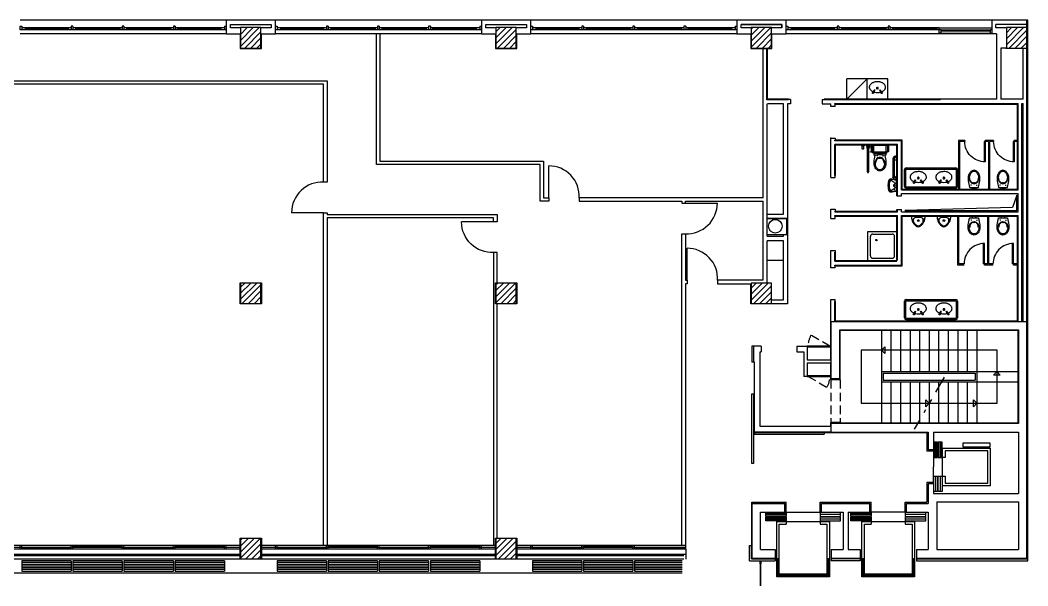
# Model space of a CAD drawing. Header units: metres. Extents: x 7.1 to 61.9, y 11.1 to 27.8.
# Drawn here: x 32.25 to 61.85, y 11.15 to 27.76 of the extents above; entities that cross this region are included whole.
import ezdxf

# ---------------------------------------------------------------- set-up
doc = ezdxf.new("R2010")
doc.units = ezdxf.units.M
for name, pattern in [('Default', [0]), ('Divide', [1.25, 0.5, -0.25, 0, -0.25, 0, -0.25]), ('Hidden', [0.375, 0.25, -0.125])]:
    doc.linetypes.add(name, pattern=pattern)
for name, color, linetype in [('1F', 15, 'Continuous'), ('1FIN', 15, 'Continuous'), ('2F', 7, 'Continuous'), ('2FIN', 7, 'Continuous'), ('CAI', 52, 'Continuous'), ('CAIX', 52, 'Continuous'), ('Doors', 2, 'Continuous'), ('Equipment', 92, 'Default'), ('ESTR', 92, 'Continuous'), ('Hatch', 15, 'Continuous'), ('Partitions', 6, 'Continuous'), ('Pillars', 30, 'Continuous')]:
    doc.layers.add(name, color=color, linetype=linetype)
doc.layers.add('Interior Walls', color=7, linetype='Continuous', lineweight=30)

# ---------------------------------------------------------------- blocks, each defined once
blk = doc.blocks.new('J3')
at = {"color": 0}
for p, q in [((0, 0.4), (-6.88, 0.4)), ((0, 0.35), (-6.88, 0.35)), ((0, 0.3), (-6.88, 0.3)), ((-6.465, 0.3), (-6.465, 0.4)), ((-6.415, 0.3), (-6.415, 0.4)), ((-4.965, 0.3), (-4.965, 0.4)), ((-4.915, 0.3), (-4.915, 0.4)), ((-3.465, 0.3), (-3.465, 0.4)), ((-3.415, 0.3), (-3.415, 0.4)), ((-1.965, 0.3), (-1.965, 0.4)), ((-1.915, 0.3), (-1.915, 0.4)), ((-0.465, 0.3), (-0.465, 0.4)), ((-0.415, 0.3), (-0.415, 0.4))]:
    blk.add_line(p, q, dxfattribs=at)
at = {"color": 15}
for p, q in [((-4.965, 0.325), (-6.415, 0.325)), ((-3.465, 0.375), (-4.915, 0.375)), ((-1.965, 0.325), (-3.415, 0.325)), ((-0.465, 0.375), (-1.915, 0.375))]:
    blk.add_line(p, q, dxfattribs=at)
at = {"layer": '1F'}
for p, q in [((-6.415, -0.05), (-6.415, -0.35)), ((-4.965, -0.05), (-6.415, -0.05)), ((-4.965, -0.1), (-6.415, -0.1)), ((-4.965, -0.15), (-6.415, -0.15)), ((-4.965, -0.2), (-6.415, -0.2)), ((-4.965, -0.25), (-6.415, -0.25)), ((-4.965, -0.05), (-4.965, -0.35)), ((-3.465, -0.05), (-4.915, -0.05)), ((-4.915, -0.05), (-4.915, -0.35)), ((-3.465, -0.1), (-4.915, -0.1)), ((-3.465, -0.15), (-4.915, -0.15)), ((-3.465, -0.2), (-4.915, -0.2)), ((-3.465, -0.25), (-4.915, -0.25)), ((-3.465, -0.05), (-3.465, -0.35)), ((-1.965, -0.05), (-3.415, -0.05)), ((-3.415, -0.05), (-3.415, -0.35)), ((-1.965, -0.1), (-3.415, -0.1)), ((-1.965, -0.15), (-3.415, -0.15)), ((-1.965, -0.2), (-3.415, -0.2)), ((-1.965, -0.25), (-3.415, -0.25)), ((-1.965, -0.05), (-1.965, -0.35)), ((-0.465, -0.05), (-1.915, -0.05)), ((-1.915, -0.05), (-1.915, -0.35)), ((-0.465, -0.1), (-1.915, -0.1)), ((-0.465, -0.15), (-1.915, -0.15)), ((-0.465, -0.2), (-1.915, -0.2)), ((-0.465, -0.25), (-1.915, -0.25)), ((-0.465, -0.05), (-0.465, -0.35)), ((-4.965, -0.3), (-6.415, -0.3)), ((-6.415, -0.35), (-4.965, -0.35)), ((-3.465, -0.3), (-4.915, -0.3)), ((-4.915, -0.35), (-3.465, -0.35)), ((-1.965, -0.3), (-3.415, -0.3)), ((-3.415, -0.35), (-1.965, -0.35)), ((-0.465, -0.3), (-1.915, -0.3)), ((-1.915, -0.35), (-0.465, -0.35))]:
    blk.add_line(p, q, dxfattribs=at)
at = {"layer": '2F'}
for p, q in [((0, 0.14), (-6.88, 0.14)), ((0, 0.1), (-6.88, 0.1)), ((0, 0), (-6.88, 0))]:
    blk.add_line(p, q, dxfattribs=at)
blk = doc.blocks.new('P2')
at = {"layer": 'Hatch'}
h = blk.add_hatch(dxfattribs=at)
h.set_pattern_fill('ANSI31', color=256, style=0)
h.set_pattern_definition([(45, (-41.75321, -29.09718), (-0.08838835, 0.08838835), [])])
h.paths.add_polyline_path([(-0.3, 0.3), (-0.3, -0.3), (0.3, -0.3), (0.3, 0.3)])
at = {"layer": 'Pillars'}
blk.add_lwpolyline([(-0.3, -0.3), (0.3, -0.3), (0.3, 0.3), (-0.3, 0.3)], close=True, dxfattribs=at)
blk = doc.blocks.new('P5')
at = {"layer": 'Partitions'}
blk.add_lwpolyline([(-0.31, -0.31), (-0.31, 0.31), (0.31, 0.31), (0.31, -0.31)], close=True, dxfattribs=at)
at = {"layer": 'Interior Walls'}
blk.add_blockref('P2', (0, 0), dxfattribs=at)
blk = doc.blocks.new('J1')
at = {"layer": '2F', "linetype": 'Continuous'}
for p, q in [((6.05, 0.4), (0, 0.4)), ((6.05, 0), (0, 0))]:
    blk.add_line(p, q, dxfattribs=at)
at = {"layer": 'CAI'}
for p, q in [((0, 0.22), (0.05, 0.22)), ((0, 0.12), (0, 0.22)), ((2.925, 0.17), (2.925, 0.12)), ((3, 0.22), (3, 0.12)), ((3.05, 0.22), (3.05, 0.12)), ((3.125, 0.17), (3.125, 0.12)), ((6.05, 0.22), (6.05, 0.12))]:
    blk.add_line(p, q, dxfattribs=at)
at = {"layer": 'CAI', "linetype": 'Continuous'}
for p, q in [((6.05, 0.12), (0, 0.12)), ((0.05, 0.22), (0.05, 0.12)), ((1.5, 0.17), (0.05, 0.17)), ((0.15, 0.17), (0.15, 0.12)), ((1.425, 0.12), (1.425, 0.17)), ((1.55, 0.22), (1.5, 0.22)), ((1.5, 0.22), (1.5, 0.12)), ((1.55, 0.12), (1.5, 0.12)), ((1.55, 0.22), (1.55, 0.12)), ((3, 0.17), (1.55, 0.17)), ((1.625, 0.17), (1.625, 0.12)), ((3.05, 0.22), (3, 0.22)), ((4.5, 0.17), (3.05, 0.17)), ((4.425, 0.17), (4.425, 0.12)), ((4.55, 0.22), (4.5, 0.22)), ((4.5, 0.22), (4.5, 0.12)), ((4.55, 0.22), (4.55, 0.12)), ((6, 0.17), (4.55, 0.17)), ((4.625, 0.12), (4.625, 0.17)), ((5.9, 0.17), (5.9, 0.12)), ((6, 0.22), (6.05, 0.22)), ((6, 0.22), (6, 0.12))]:
    blk.add_line(p, q, dxfattribs=at)
at = {"layer": 'CAI', "color": 15}
for p, q in [((0.15, 0.145), (1.425, 0.145)), ((2.925, 0.145), (1.625, 0.145)), ((3.125, 0.145), (4.425, 0.145)), ((5.9, 0.145), (4.625, 0.145))]:
    blk.add_line(p, q, dxfattribs=at)
blk = doc.blocks.new('P1')
at = {"layer": '1F'}
blk.add_lwpolyline([(-0.3, 0.29), (-0.595, 0.29), (-0.595, 0.39), (0.595, 0.39), (0.595, 0.29), (0.3, 0.29)], dxfattribs=at)
at = {"layer": 'Partitions'}
blk.add_lwpolyline([(-0.725, 0.12), (-0.31, 0.12), (-0.31, -0.31), (0.31, -0.31), (0.31, 0.12), (0.725, 0.12), (0.725, 0.52), (-0.725, 0.52)], close=True, dxfattribs=at)
at = {"layer": 'Interior Walls'}
blk.add_blockref('P2', (0, 0), dxfattribs=at)
blk = doc.blocks.new('Door 1')
blk.add_line((0, 0), (0, 0.941))
blk.add_arc((0, 0.041), 0.9, 357.3627, 90)
blk = doc.blocks.new('Lav1')
at = {"layer": 'Equipment'}
for p, q in [((-0.127, 0.007), (-0.086, 0.075)), ((-0.11, -0.004), (-0.069, 0.065)), ((-0.069, 0.065), (-0.086, 0.075)), ((0.068, 0.065), (0.085, 0.075)), ((0.109, -0.004), (0.068, 0.065)), ((0.126, 0.007), (0.085, 0.075))]:
    blk.add_line(p, q, dxfattribs=at)
for points in [[(-0.067, 0.309, 0.02503), (-0.102, 0.3, 0.032621), (-0.137, 0.287, 0.040035), (-0.164, 0.272, 0.035303), (-0.188, 0.253, 0.038321), (-0.208, 0.232, 0.054379), (-0.225, 0.207, 0.054586), (-0.235, 0.179, 0.060889), (-0.239, 0.15, 0.075785), (-0.236, 0.124, 0.060002), (-0.225, 0.101, 0.046948), (-0.208, 0.076, 0.043635), (-0.186, 0.056, 0.038584), (-0.159, 0.037, 0.028735), (-0.131, 0.023, 0.012881), (-0.12, 0.018, 0.027941)], [(0.119, 0.018, 0.012883), (0.13, 0.023, 0.028735), (0.159, 0.037, 0.038584), (0.186, 0.056, 0.043635), (0.207, 0.076, 0.046948), (0.225, 0.101, 0.060002), (0.235, 0.124, 0.075785), (0.238, 0.15, 0.060889), (0.234, 0.179, 0.054586), (0.224, 0.207, 0.054379), (0.208, 0.232, 0.038321), (0.188, 0.253, 0.035303), (0.163, 0.272, 0.040035), (0.136, 0.287, 0.032621), (0.102, 0.3, 0.024635), (0.066, 0.309, 0.053768), (-0.001, 0.315), (-0.034, 0.313), (-0.067, 0.309, 0.02503)], [(-0.1, 0.012, 0.025128), (-0.074, 0.006, 0.042673), (0, 0), (0.036, 0.002, 0.021447), (0.074, 0.006, 0.025126), (0.099, 0.012, 0.031893)]]:
    blk.add_lwpolyline(points, format="xyb", dxfattribs=at)
blk.add_lwpolyline([(0, 0.151, 0.414221), (-0.025, 0.126, 0.414221), (0, 0.101, 0.414221), (0.025, 0.126, 0.414221)], format="xyb", close=True, dxfattribs=at)
for centre in [(-0.127, -0.013), (0.126, -0.013)]:
    blk.add_circle(centre, 0.02, dxfattribs=at)
blk = doc.blocks.new('toilet1')
at = {"layer": 'Equipment'}
for p, q in [((0.101, 0.083), (0.121, 0.083)), ((0.111, 0.073), (0.111, 0.093)), ((0.101, -0.083), (0.121, -0.083)), ((0.111, -0.073), (0.111, -0.093))]:
    blk.add_line(p, q, dxfattribs=at)
blk.add_lwpolyline([(0.046, -0.051), (0, -0.051), (0, 0.051), (0.046, 0.051)], dxfattribs=at)
for points in [[(0.046, -0.122, 0.356028), (0.054, -0.132), (0.198, -0.162, 0.088113), (0.37, -0.17, 0.124068), (0.487, -0.118, 0.086475), (0.537, -0.059, 0.130408), (0.552, 0, 0.130408), (0.537, 0.059, 0.086475), (0.487, 0.118, 0.124068), (0.37, 0.17, 0.088113), (0.198, 0.162), (0.054, 0.132, 0.356028), (0.046, 0.122)], [(0.515, 0, 0.221073), (0.475, 0.087, 0.102493), (0.383, 0.136, 0.121565), (0.268, 0.134, 0.187395), (0.171, 0.062, 0.126952), (0.155, 0, 0.126952), (0.171, -0.062, 0.187395), (0.268, -0.134, 0.121565), (0.383, -0.136, 0.102493), (0.475, -0.087, 0.221073)]]:
    blk.add_lwpolyline(points, format="xyb", close=True, dxfattribs=at)
for points in [[(0.326, 0.137, 0.136377), (0.225, 0.109, 0.205105), (0.163, 0.028, 0.668461), (0.177, 0.025, -0.213245), (0.231, 0.099, -0.134007), (0.326, 0.128)], [(0.187, 0.005), (0.182, 0.016, 0.801198), (0.178, 0.017, 0.05862), (0.176, 0, 0.05862), (0.178, -0.017, 0.801198), (0.182, -0.016), (0.187, -0.005)], [(0.326, -0.128, -0.134007), (0.231, -0.099, -0.213245), (0.177, -0.025, 0.668461), (0.163, -0.028, 0.205105), (0.225, -0.109, 0.136377), (0.326, -0.137)]]:
    blk.add_lwpolyline(points, format="xyb", dxfattribs=at)
blk = doc.blocks.new('lav2')
at = {"layer": 'Equipment'}
for p, q in [((-0.145, 0), (-0.145, 0)), ((-0.11, 0.08), (-0.14, 0.08)), ((-0.125, 0.065), (-0.125, 0.095)), ((0.155, 0), (0.155, 0))]:
    blk.add_line(p, q, dxfattribs=at)
for points in [[(-0.165, 0), (0.165, 0, 0.016849), (0.185, 0.19, 0.301008), (0.17, 0.215, 0.09294), (0.095, 0.245, 0.037829), (0, 0.254, 0.037829), (-0.095, 0.245, 0.09294), (-0.17, 0.215, 0.301008), (-0.185, 0.19, 0.016849)], [(0.025, 0.08, 1), (-0.025, 0.08, 1)]]:
    blk.add_lwpolyline(points, format="xyb", close=True, dxfattribs=at)
for points in [[(0.15, 0.015, 0.02486), (0, 0.025, 0.02486), (-0.15, 0.015)], [(0.06, 0.035, -0.295138), (0.055, 0.05), (0.045, 0.045, 0.056664), (0.069, 0.06, 0.044791), (0.086, 0.075, 0.024787), (0.111, 0.107, 0.020889), (0.125, 0.128, 0.020404), (0.138, 0.15, 0.063351), (0.145, 0.171, 0.133874), (0.144, 0.181, 0.159548), (0.133, 0.196, 0.061401), (0.092, 0.218, 0.043909), (0.066, 0.226, 0.026479), (0.023, 0.232), (0, 0.232), (-0.022, 0.232, 0.026479), (-0.066, 0.226, 0.043909), (-0.092, 0.218, 0.061401), (-0.133, 0.196, 0.159548), (-0.144, 0.181, 0.133874), (-0.145, 0.171, 0.063351), (-0.137, 0.15, 0.020404), (-0.125, 0.128, 0.020889), (-0.111, 0.107, 0.024787), (-0.086, 0.075, 0.044791), (-0.069, 0.06, 0.056664), (-0.045, 0.045), (-0.055, 0.05, -0.295138), (-0.06, 0.035)]]:
    blk.add_lwpolyline(points, format="xyb", dxfattribs=at)
blk = doc.blocks.new('staircase')
at = {"layer": '2FIN'}
for p, q in [((1.215, 1.365), (1.215, -0.15)), ((1.495, 1.365), (1.495, 0.15)), ((1.775, 1.365), (1.775, 0.15)), ((2.055, 1.365), (2.055, 0.15)), ((2.335, 1.365), (2.335, 0.15)), ((2.615, 1.365), (2.615, 0.15)), ((2.895, 1.365), (2.895, 0.15)), ((3.175, 1.365), (3.175, 0.15)), ((3.455, 1.365), (3.455, 0.15)), ((3.735, 1.365), (3.735, 0.15)), ((4.015, 1.365), (4.015, 0.15)), ((4.015, 0.78), (3.915, 0.88)), ((3.915, 0.88), (3.915, 0.68)), ((4.015, 0.78), (3.915, 0.68)), ((1.215, 0.15), (0, 0.15)), ((0.623, 0.15), (0.523, 0.05)), ((0.523, 0.05), (0.723, 0.05)), ((0.623, 0.15), (0.723, 0.05)), ((4.015, 0.15), (1.215, 0.15)), ((3.965, 0.1), (1.265, 0.1)), ((1.265, 0.1), (1.265, -0.1)), ((3.965, 0.1), (3.965, -0.1)), ((4.015, 0.15), (4.015, -0.15)), ((1.215, -0.15), (0, -0.15)), ((1.215, -0.15), (1.215, -1.365)), ((4.015, -0.15), (1.215, -0.15)), ((3.965, -0.1), (1.265, -0.1)), ((1.495, -0.15), (1.495, -1.365)), ((1.775, -0.15), (1.775, -1.365)), ((2.055, -0.15), (2.055, -1.365)), ((2.335, -0.15), (2.335, -1.365)), ((2.615, -0.15), (2.615, -1.365)), ((2.895, -0.15), (2.895, -1.365)), ((3.175, -0.15), (3.175, -1.365)), ((3.455, -0.15), (3.455, -1.365)), ((3.735, -0.15), (3.735, -1.365)), ((4.015, -0.15), (4.015, -1.365)), ((1.215, -0.78), (1.315, -0.68)), ((1.215, -0.78), (1.315, -0.88)), ((1.315, -0.88), (1.315, -0.68)), ((2.615, -0.78), (2.715, -0.68)), ((2.615, -0.78), (2.715, -0.88)), ((2.715, -0.88), (2.715, -0.68))]:
    blk.add_line(p, q, dxfattribs=at)
at = {"layer": '2FIN', "linetype": 'Divide'}
blk.add_line((2.174, -0.017), (3.056, -1.543), dxfattribs=at)
at = {"layer": '2FIN'}
blk.add_lwpolyline([(0.615, -0.78), (0.615, 0.78), (4.615, 0.78), (4.615, -0.78)], close=True, dxfattribs=at)
at = {"layer": 'Partitions'}
for p, q in [((0, -1.365), (0, 1.365)), ((0, 1.365), (4.096, 1.365)), ((3.94, -1.365), (0, -1.365))]:
    blk.add_line(p, q, dxfattribs=at)

msp = doc.modelspace()

# ---------------------------------------------------------------- linework, layer by layer
at = {"layer": '1FIN'}
for p, q in [((53.431, 27.527), (53.431, 27.627)), ((54.621, 27.627), (53.431, 27.627)), ((54.621, 27.527), (54.621, 27.627)), ((60.914, 27.527), (60.914, 27.627)), ((61.826, 27.627), (60.914, 27.627)), ((53.726, 27.527), (53.431, 27.527)), ((53.716, 27.357), (53.726, 27.357)), ((54.621, 27.527), (54.326, 27.527)), ((54.336, 27.357), (54.326, 27.357)), ((61.209, 27.527), (60.914, 27.527)), ((56.336, 17.212), (56.066, 17.212)), ((56.336, 17.202), (56.066, 17.202)), ((56.336, 15.932), (56.066, 15.932)), ((56.336, 15.922), (56.066, 15.922)), ((54.151, 13.247), (54.151, 13.297)), ((54.151, 13.297), (54.751, 13.297)), ((54.751, 13.247), (54.151, 13.247)), ((54.151, 13.187), (54.151, 13.237)), ((54.151, 13.237), (54.751, 13.237)), ((54.751, 13.187), (54.151, 13.187)), ((54.151, 13.112), (54.151, 13.162)), ((54.151, 13.162), (54.751, 13.162)), ((54.751, 13.112), (54.151, 13.112)), ((54.151, 13.052), (54.151, 13.102)), ((54.151, 13.102), (54.751, 13.102)), ((54.751, 13.052), (54.151, 13.052)), ((54.751, 13.297), (54.751, 13.247)), ((54.751, 13.237), (54.751, 13.187)), ((54.751, 13.162), (54.751, 13.112)), ((54.751, 13.102), (54.751, 13.052)), ((55.751, 13.297), (55.751, 13.247)), ((56.351, 13.297), (55.751, 13.297)), ((55.751, 13.247), (56.351, 13.247)), ((55.751, 13.237), (55.751, 13.187)), ((56.351, 13.237), (55.751, 13.237)), ((55.751, 13.187), (56.351, 13.187)), ((55.751, 13.162), (55.751, 13.112)), ((56.351, 13.162), (55.751, 13.162)), ((55.751, 13.112), (56.351, 13.112)), ((55.751, 13.102), (55.751, 13.052)), ((56.351, 13.102), (55.751, 13.102)), ((55.751, 13.052), (56.351, 13.052)), ((56.351, 13.247), (56.351, 13.297)), ((56.351, 13.187), (56.351, 13.237)), ((56.351, 13.112), (56.351, 13.162)), ((56.351, 13.052), (56.351, 13.102)), ((56.651, 13.247), (56.651, 13.297)), ((56.651, 13.297), (57.251, 13.297)), ((57.251, 13.247), (56.651, 13.247)), ((56.651, 13.237), (57.251, 13.237)), ((56.651, 13.187), (56.651, 13.237)), ((57.251, 13.187), (56.651, 13.187)), ((56.651, 13.162), (57.251, 13.162)), ((56.651, 13.112), (56.651, 13.162)), ((57.251, 13.112), (56.651, 13.112)), ((56.651, 13.102), (57.251, 13.102)), ((56.651, 13.052), (56.651, 13.102)), ((57.251, 13.052), (56.651, 13.052)), ((57.251, 13.297), (57.251, 13.247)), ((57.251, 13.237), (57.251, 13.187)), ((57.251, 13.162), (57.251, 13.112)), ((57.251, 13.102), (57.251, 13.052)), ((58.251, 13.297), (58.251, 13.247)), ((58.851, 13.297), (58.251, 13.297)), ((58.251, 13.247), (58.851, 13.247)), ((58.251, 13.237), (58.251, 13.187)), ((58.851, 13.237), (58.251, 13.237)), ((58.251, 13.187), (58.851, 13.187)), ((58.251, 13.162), (58.251, 13.112)), ((58.851, 13.162), (58.251, 13.162)), ((58.251, 13.112), (58.851, 13.112)), ((58.251, 13.102), (58.251, 13.052)), ((58.851, 13.102), (58.251, 13.102)), ((58.251, 13.052), (58.851, 13.052)), ((58.851, 13.247), (58.851, 13.297)), ((58.851, 13.187), (58.851, 13.237)), ((58.851, 13.112), (58.851, 13.162)), ((58.851, 13.052), (58.851, 13.102)), ((48.751, 11.877), (47.301, 11.877)), ((47.301, 11.877), (47.301, 11.577)), ((48.751, 11.877), (48.751, 11.577)), ((50.251, 11.877), (48.801, 11.877)), ((48.801, 11.877), (48.801, 11.577)), ((50.251, 11.877), (50.251, 11.577)), ((51.701, 11.877), (50.301, 11.877)), ((50.301, 11.877), (50.301, 11.577)), ((54.509, 11.445), (54.509, 11.937)), ((54.519, 11.455), (54.519, 11.937)), ((55.984, 11.937), (55.984, 11.455)), ((55.994, 11.937), (55.994, 11.445)), ((57.009, 11.445), (57.009, 11.937)), ((57.019, 11.455), (57.019, 11.937)), ((58.484, 11.937), (58.484, 11.455)), ((58.494, 11.937), (58.494, 11.445)), ((48.751, 11.827), (47.301, 11.827)), ((48.751, 11.777), (47.301, 11.777)), ((48.751, 11.727), (47.301, 11.727)), ((48.751, 11.677), (47.301, 11.677)), ((48.751, 11.627), (47.301, 11.627)), ((47.301, 11.577), (48.751, 11.577)), ((50.251, 11.827), (48.801, 11.827)), ((50.251, 11.777), (48.801, 11.777)), ((50.251, 11.727), (48.801, 11.727)), ((50.251, 11.677), (48.801, 11.677)), ((50.251, 11.627), (48.801, 11.627)), ((48.801, 11.577), (50.251, 11.577)), ((51.701, 11.827), (50.301, 11.827)), ((51.701, 11.777), (50.301, 11.777)), ((51.701, 11.727), (50.301, 11.727)), ((51.701, 11.677), (50.301, 11.677)), ((51.701, 11.627), (50.301, 11.627)), ((50.301, 11.577), (51.701, 11.577)), ((55.994, 11.445), (54.509, 11.445)), ((55.984, 11.455), (54.519, 11.455)), ((58.494, 11.445), (57.009, 11.445)), ((58.484, 11.455), (57.019, 11.455))]:
    msp.add_line(p, q, dxfattribs=at)
at = {"layer": '1FIN', "linetype": 'Hidden'}
for p, q in [((56.036, 18.187), (55.482, 18.507)), ((55.396, 17.297), (55.951, 16.977)), ((56.066, 17.192), (56.066, 15.942)), ((56.336, 17.192), (56.336, 15.942))]:
    msp.add_line(p, q, dxfattribs=at)
at = {"layer": '1FIN'}
msp.add_lwpolyline([(58.234, 22.164), (61.532, 22.164), (61.532, 22.621), (61.4, 22.254), (58.234, 22.164)], dxfattribs=at)
at = {"layer": '1FIN', "linetype": 'Hidden'}
for centre, start, end in [((56.036, 18.187), 150, 180), ((55.396, 17.297), 330, 360)]:
    msp.add_arc(centre, 0.64, start, end, dxfattribs=at)
at = {"layer": '2F'}
msp.add_line((16.326, 11.527), (51.701, 11.527), dxfattribs=at)
at = {"layer": '2FIN'}
for p, q in [((60.801, 27.757), (54.751, 27.757)), ((61.826, 18.912), (61.826, 27.757)), ((60.801, 27.357), (54.751, 27.357)), ((54.186, 25.417), (54.186, 26.927)), ((54.822, 25.417), (54.186, 25.417)), ((54.822, 25.417), (54.822, 25.427)), ((55.866, 25.417), (55.866, 25.427)), ((59.276, 25.417), (55.866, 25.417)), ((56.186, 25.307), (61.566, 25.307)), ((56.186, 25.287), (56.186, 25.307)), ((56.196, 25.287), (56.186, 25.287)), ((59.276, 25.437), (59.276, 25.417)), ((61.566, 22.777), (61.566, 25.307)), ((61.676, 18.912), (61.676, 25.307)), ((61.676, 25.307), (61.716, 25.307)), ((61.716, 18.912), (61.716, 25.307)), ((56.186, 24.217), (56.186, 24.237)), ((56.196, 24.237), (56.186, 24.237)), ((58.136, 24.217), (56.186, 24.217)), ((56.186, 23.193), (56.186, 24.107)), ((58.026, 24.107), (56.186, 24.107)), ((58.026, 22.597), (58.026, 24.107)), ((58.136, 22.777), (58.136, 24.217)), ((56.186, 23.193), (56.196, 23.193)), ((58.136, 22.777), (61.566, 22.777)), ((54.196, 21.468), (54.196, 21.938)), ((54.196, 21.938), (54.791, 21.938)), ((54.769, 21.468), (54.769, 21.938)), ((54.791, 21.468), (54.791, 21.938)), ((56.186, 22.147), (56.186, 22.127)), ((56.196, 22.147), (56.186, 22.147)), ((56.186, 22.127), (58.026, 22.127)), ((56.186, 22.017), (58.026, 22.017)), ((56.186, 21.997), (56.186, 22.017)), ((56.196, 21.997), (56.186, 21.997)), ((58.026, 22.127), (58.026, 22.197)), ((58.026, 20.697), (58.026, 22.017)), ((58.136, 22.017), (61.566, 22.017)), ((58.136, 20.547), (58.136, 22.017)), ((61.566, 18.912), (61.566, 22.017)), ((54.196, 21.468), (54.791, 21.468)), ((56.186, 20.942), (56.196, 20.942)), ((56.186, 20.677), (56.186, 20.942)), ((54.196, 20.712), (54.671, 20.712)), ((56.186, 20.677), (58.006, 20.677)), ((56.186, 20.567), (58.156, 20.567)), ((56.186, 20.547), (56.186, 20.567)), ((56.196, 20.547), (56.186, 20.547)), ((56.186, 18.912), (56.186, 19.495)), ((56.186, 19.495), (56.196, 19.495)), ((53.791, 18.187), (53.791, 17.726)), ((56.066, 18.187), (55.366, 18.187)), ((56.066, 18.157), (55.366, 18.157)), ((55.396, 18.157), (55.396, 18.187)), ((56.036, 18.157), (56.036, 18.187)), ((56.036, 18.187), (56.036, 18.157)), ((55.366, 17.327), (56.066, 17.327)), ((55.366, 17.297), (56.066, 17.297)), ((55.396, 17.327), (55.396, 17.297)), ((56.036, 17.297), (56.036, 17.327)), ((53.821, 15.652), (55.871, 15.652)), ((56.076, 15.662), (53.831, 15.662)), ((58.886, 15.652), (58.886, 15.662)), ((59.076, 15.097), (59.076, 14.637)), ((60.741, 15.332), (59.941, 15.332)), ((59.941, 15.332), (59.941, 15.232)), ((59.941, 15.232), (60.741, 15.232)), ((60.741, 15.232), (60.741, 15.332)), ((59.076, 14.177), (59.076, 14.637)), ((53.751, 13.562), (53.741, 13.562)), ((53.876, 13.562), (53.876, 13.602)), ((54.476, 13.037), (56.026, 13.037)), ((54.476, 11.412), (54.476, 13.037)), ((54.751, 13.312), (55.751, 13.312)), ((54.751, 13.037), (54.751, 12.962)), ((55.751, 13.037), (55.751, 12.962)), ((56.026, 13.037), (56.026, 11.412)), ((56.976, 13.037), (58.526, 13.037)), ((56.976, 11.412), (56.976, 13.037)), ((58.251, 13.312), (57.251, 13.312)), ((57.251, 13.037), (57.251, 12.962)), ((58.251, 13.037), (58.251, 12.962)), ((58.526, 13.037), (58.526, 11.412)), ((54.551, 12.962), (54.751, 12.962)), ((54.551, 11.487), (54.551, 12.962)), ((55.751, 12.962), (55.951, 12.962)), ((55.951, 12.962), (55.951, 11.487)), ((57.051, 11.487), (57.051, 12.962)), ((57.051, 12.962), (57.251, 12.962)), ((58.251, 12.962), (58.451, 12.962)), ((58.451, 12.962), (58.451, 11.487)), ((51.801, 12.227), (51.801, 11.927)), ((51.801, 12.227), (51.801, 11.927)), ((53.731, 11.942), (53.731, 12.327)), ((53.731, 12.317), (53.751, 12.317)), ((53.741, 12.327), (53.751, 12.327)), ((51.801, 12.067), (46.836, 12.067)), ((51.751, 12.027), (46.836, 12.027)), ((51.751, 11.927), (46.836, 11.927)), ((53.731, 11.942), (54.426, 11.942)), ((53.981, 11.872), (53.981, 11.797)), ((53.981, 11.872), (54.011, 11.872)), ((53.991, 11.862), (53.991, 11.146)), ((53.991, 11.862), (54.001, 11.862)), ((54.001, 11.862), (54.001, 11.146)), ((54.011, 11.872), (54.011, 11.797)), ((54.551, 11.937), (54.476, 11.937)), ((56.026, 11.937), (55.951, 11.937)), ((56.926, 11.942), (56.076, 11.942)), ((57.051, 11.937), (56.976, 11.937)), ((58.526, 11.937), (58.451, 11.937)), ((58.576, 11.942), (61.851, 11.942)), ((53.973, 11.82), (54.018, 11.82)), ((53.981, 11.797), (53.991, 11.797)), ((54.001, 11.797), (54.011, 11.797)), ((56.026, 11.412), (54.476, 11.412)), ((55.951, 11.487), (54.551, 11.487)), ((58.526, 11.412), (56.976, 11.412)), ((58.451, 11.487), (57.051, 11.487))]:
    msp.add_line(p, q, dxfattribs=at)
msp.add_lwpolyline([(53.741, 14.739), (53.741, 16.789), (53.791, 16.789), (53.791, 14.739)], close=True, dxfattribs=at)
for points in [[(59.137, 15.362), (59.087, 15.362), (59.087, 14.912), (59.137, 14.912), (59.137, 15.362)], [(59.197, 15.362), (59.147, 15.362), (59.147, 14.912), (59.197, 14.912), (59.197, 15.362)], [(59.272, 15.362), (59.222, 15.362), (59.222, 14.912), (59.272, 14.912), (59.272, 15.362)], [(59.332, 15.362), (59.282, 15.362), (59.282, 14.912), (59.332, 14.912), (59.332, 15.362)], [(59.347, 14.087), (59.347, 15.187), (60.747, 15.187), (60.747, 14.087), (59.347, 14.087)], [(59.347, 14.362), (59.422, 14.362), (59.422, 14.162), (60.672, 14.162), (60.672, 15.112), (59.422, 15.112), (59.422, 14.912), (59.347, 14.912)], [(59.137, 13.912), (59.087, 13.912), (59.087, 14.362), (59.137, 14.362), (59.137, 13.912)], [(59.197, 13.912), (59.147, 13.912), (59.147, 14.362), (59.197, 14.362), (59.197, 13.912)], [(59.272, 13.912), (59.222, 13.912), (59.222, 14.362), (59.272, 14.362), (59.272, 13.912)], [(59.332, 13.912), (59.282, 13.912), (59.282, 14.362), (59.332, 14.362), (59.332, 13.912)], [(56.651, 13.247), (56.651, 13.297), (57.251, 13.297), (57.251, 13.247), (56.651, 13.247)], [(56.651, 13.187), (56.651, 13.237), (57.251, 13.237), (57.251, 13.187), (56.651, 13.187)], [(56.651, 13.112), (56.651, 13.162), (57.251, 13.162), (57.251, 13.112), (56.651, 13.112)], [(56.651, 13.052), (56.651, 13.102), (57.251, 13.102), (57.251, 13.052), (56.651, 13.052)]]:
    msp.add_lwpolyline(points, dxfattribs=at)
msp.add_circle((54.434, 21.706), 0.2, dxfattribs=at)
at = {"layer": 'CAIX'}
for p, q in [((54.751, 27.477), (54.751, 27.577)), ((54.751, 27.577), (54.801, 27.577)), ((54.801, 27.577), (54.801, 27.477)), ((56.251, 27.577), (56.251, 27.477)), ((56.301, 27.577), (56.251, 27.577)), ((56.301, 27.577), (56.301, 27.477)), ((57.751, 27.577), (57.751, 27.477)), ((57.801, 27.577), (57.751, 27.577)), ((57.801, 27.577), (57.801, 27.477)), ((59.301, 27.477), (54.751, 27.477)), ((56.251, 27.527), (54.801, 27.527)), ((54.901, 27.527), (54.901, 27.477)), ((56.176, 27.477), (56.176, 27.527)), ((56.301, 27.477), (56.251, 27.477)), ((57.751, 27.527), (56.301, 27.527)), ((56.376, 27.527), (56.376, 27.477)), ((57.676, 27.527), (57.676, 27.477)), ((59.251, 27.527), (57.801, 27.527)), ((57.876, 27.527), (57.876, 27.477)), ((59.176, 27.527), (59.176, 27.477)), ((59.251, 27.527), (59.251, 27.477)), ((59.251, 27.377), (59.251, 27.477)), ((59.301, 27.377), (59.251, 27.377)), ((59.301, 27.377), (59.301, 27.477)), ((60.751, 27.377), (60.751, 27.477)), ((60.801, 27.477), (60.751, 27.477)), ((60.751, 27.377), (60.801, 27.377)), ((51.801, 12.327), (46.836, 12.327)), ((51.801, 12.277), (46.836, 12.277)), ((51.801, 12.227), (46.836, 12.227)), ((47.251, 12.227), (47.251, 12.327)), ((47.301, 12.227), (47.301, 12.327)), ((48.751, 12.252), (47.301, 12.252)), ((48.751, 12.227), (48.751, 12.327)), ((48.801, 12.227), (48.801, 12.327)), ((50.251, 12.302), (48.801, 12.302)), ((50.251, 12.227), (50.251, 12.327)), ((50.301, 12.227), (50.301, 12.327)), ((51.801, 12.252), (50.301, 12.252)), ((51.801, 12.227), (51.801, 12.327)), ((51.801, 12.227), (51.801, 12.327))]:
    msp.add_line(p, q, dxfattribs=at)
at = {"layer": 'CAIX', "color": 15}
for p, q in [((54.901, 27.502), (56.176, 27.502)), ((57.676, 27.502), (56.376, 27.502)), ((57.876, 27.502), (59.176, 27.502)), ((59.251, 27.527), (60.801, 27.527)), ((59.251, 27.497), (59.251, 27.527)), ((59.301, 27.477), (60.751, 27.477)), ((59.301, 27.447), (60.751, 27.447)), ((59.301, 27.377), (60.751, 27.377))]:
    msp.add_line(p, q, dxfattribs=at)
at = {"layer": 'Equipment'}
for p, q in [((56.536, 25.437), (57.136, 26.037)), ((56.536, 25.437), (56.536, 26.037)), ((57.736, 26.037), (56.536, 26.037)), ((57.136, 25.437), (57.136, 26.037)), ((57.736, 25.437), (57.736, 26.037)), ((56.973, 24.076), (56.987, 24.063)), ((57.022, 24.063), (57.035, 24.076)), ((57.026, 24.076), (57.026, 24.087)), ((57.139, 23.3), (57.139, 24.07)), ((57.139, 24.07), (57.174, 24.07)), ((57.174, 24.07), (57.174, 23.3)), ((57.724, 24.087), (57.724, 23.937)), ((59.816, 24.227), (59.816, 22.797)), ((59.996, 24.227), (59.816, 24.227)), ((59.846, 24.197), (59.846, 22.797)), ((59.996, 24.197), (59.846, 24.197)), ((59.996, 24.227), (59.996, 24.197)), ((60.566, 24.197), (60.566, 23.597)), ((60.596, 24.197), (60.566, 24.197)), ((60.696, 24.227), (60.596, 24.227)), ((60.596, 24.227), (60.596, 24.197)), ((60.596, 24.197), (60.596, 23.597)), ((60.696, 24.197), (60.596, 24.197)), ((60.846, 24.227), (60.696, 24.227)), ((60.696, 24.197), (60.696, 22.797)), ((60.726, 24.197), (60.726, 22.797)), ((60.846, 24.197), (60.726, 24.197)), ((60.846, 24.227), (60.846, 24.197)), ((61.416, 24.197), (61.416, 23.597)), ((61.446, 24.197), (61.416, 24.197)), ((61.546, 24.227), (61.446, 24.227)), ((61.446, 24.197), (61.446, 24.227)), ((61.446, 24.197), (61.446, 23.597)), ((61.546, 24.197), (61.446, 24.197)), ((57.433, 23.772), (57.413, 23.772)), ((57.423, 23.782), (57.423, 23.762)), ((57.589, 23.872), (57.424, 23.872)), ((57.579, 23.772), (57.599, 23.772)), ((57.589, 23.782), (57.589, 23.762)), ((58.006, 23.647), (57.921, 23.647)), ((58.276, 23.417), (59.736, 23.417)), ((60.596, 23.597), (60.566, 23.597)), ((61.446, 23.597), (61.416, 23.597)), ((57.156, 23.282), (57.156, 23.282)), ((57.995, 23.17), (57.982, 23.157)), ((57.982, 23.122), (57.995, 23.109)), ((58.226, 22.877), (58.226, 23.367)), ((58.266, 22.877), (58.266, 23.367)), ((58.276, 23.377), (59.736, 23.377)), ((59.746, 23.367), (59.746, 22.877)), ((59.786, 23.367), (59.786, 22.877)), ((58.276, 22.867), (59.736, 22.867)), ((58.276, 22.827), (59.736, 22.827)), ((59.796, 20.567), (59.796, 21.997)), ((59.826, 20.597), (59.826, 21.997)), ((60.676, 20.597), (60.676, 21.997)), ((60.706, 20.597), (60.706, 21.997)), ((57.156, 20.697), (57.156, 21.547)), ((57.156, 21.547), (58.006, 21.547)), ((57.226, 20.837), (57.226, 21.407)), ((57.296, 21.477), (57.866, 21.477)), ((57.936, 20.837), (57.936, 21.407)), ((60.546, 20.597), (60.546, 21.197)), ((60.576, 21.197), (60.546, 21.197)), ((60.576, 20.597), (60.576, 21.197)), ((61.396, 20.597), (61.396, 21.197)), ((61.426, 21.197), (61.396, 21.197)), ((61.426, 20.567), (61.426, 21.197)), ((57.296, 20.767), (57.866, 20.767)), ((59.976, 20.567), (59.796, 20.567)), ((59.976, 20.597), (59.826, 20.597)), ((60.576, 20.597), (60.546, 20.597)), ((60.676, 20.597), (60.576, 20.597)), ((60.576, 20.567), (60.576, 20.597)), ((60.676, 20.567), (60.576, 20.567)), ((60.826, 20.567), (60.676, 20.567)), ((60.826, 20.597), (60.706, 20.597)), ((60.826, 20.567), (60.826, 20.597)), ((61.426, 20.597), (61.396, 20.597)), ((61.546, 20.597), (61.426, 20.597)), ((61.546, 20.567), (61.426, 20.567)), ((58.276, 19.557), (59.736, 19.557)), ((58.226, 19.017), (58.226, 19.507)), ((58.266, 19.017), (58.266, 19.507)), ((58.276, 19.517), (59.736, 19.517)), ((59.746, 19.507), (59.746, 19.017)), ((59.786, 19.507), (59.786, 19.017)), ((58.276, 19.007), (59.736, 19.007)), ((58.276, 18.967), (59.736, 18.967)), ((58.507, 19.141), (58.547, 19.21)), ((58.524, 19.131), (58.564, 19.2)), ((58.564, 19.2), (58.547, 19.21)), ((58.701, 19.2), (58.718, 19.21)), ((58.742, 19.131), (58.701, 19.2)), ((58.759, 19.141), (58.718, 19.21)), ((59.259, 19.141), (59.299, 19.209)), ((59.276, 19.13), (59.317, 19.199)), ((59.317, 19.199), (59.299, 19.209)), ((59.453, 19.199), (59.471, 19.209)), ((59.494, 19.13), (59.453, 19.199)), ((59.511, 19.141), (59.471, 19.209))]:
    msp.add_line(p, q, dxfattribs=at)
for points in [[(57.059, 24.087), (57.059, 24.076), (56.954, 24.076), (56.954, 24.087)], [(57.209, 24.087), (57.209, 24.076), (57.104, 24.076), (57.104, 24.087)], [(57.123, 24.05), (57.123, 24.061), (57.116, 24.061), (57.116, 24.05)], [(57.135, 23.997), (57.135, 24.076), (57.123, 24.076), (57.123, 23.997)], [(57.178, 23.997), (57.178, 24.076), (57.19, 24.076), (57.19, 23.997)], [(57.19, 24.05), (57.19, 24.061), (57.196, 24.061), (57.196, 24.05)], [(57.424, 23.837), (57.424, 23.875), (57.387, 23.875), (57.387, 23.837)], [(57.589, 23.837), (57.589, 23.875), (57.626, 23.875), (57.626, 23.837)], [(58.006, 23.685), (57.995, 23.685), (57.995, 23.79), (58.006, 23.79)], [(58.006, 23.085), (57.995, 23.085), (57.995, 23.19), (58.006, 23.19)]]:
    msp.add_lwpolyline(points, close=True, dxfattribs=at)
for points in [[(57.004, 23.967), (57.004, 23.967, -0.414214), (56.987, 23.985), (56.987, 24.063), (57.022, 24.063), (57.022, 23.985, -0.414214)], [(57.272, 24.087), (57.741, 24.087, -0.421203), (57.761, 24.067), (57.757, 23.905, -0.384529), (57.739, 23.886, -0.020097), (57.506, 23.877, -0.020097), (57.274, 23.886, -0.384529), (57.256, 23.905), (57.252, 24.067, -0.421203)], [(57.333, 23.837), (57.68, 23.837), (57.68, 23.804, -0.472458), (57.656, 23.785, 0.097656), (57.356, 23.785, -0.472458), (57.333, 23.804)], [(57.506, 23.368, 0.221073), (57.594, 23.408, 0.102493), (57.642, 23.5, 0.121565), (57.64, 23.615, 0.187395), (57.568, 23.712, 0.126952), (57.506, 23.728, 0.126952), (57.444, 23.712, 0.187395), (57.372, 23.615, 0.121565), (57.37, 23.5, 0.102493), (57.419, 23.408, 0.221073)], [(57.886, 23.139), (57.886, 23.139, -0.414214), (57.904, 23.157), (57.982, 23.157), (57.982, 23.122), (57.904, 23.122, -0.414214)], [(58.006, 23.067), (58.006, 22.737, -0.016849), (57.816, 22.717, -0.301008), (57.791, 22.732, -0.09294), (57.761, 22.807, -0.037829), (57.752, 22.902, -0.037829), (57.761, 22.997, -0.09294), (57.791, 23.072, -0.301008), (57.816, 23.087, -0.016849)], [(58.833, 21.997), (58.433, 21.997, 0.056281), (58.436, 21.933, 0.051243), (58.453, 21.868, 0.047086), (58.486, 21.803, 0.038643), (58.521, 21.754, 0.050944), (58.554, 21.723, 0.073316), (58.595, 21.699, 0.092337), (58.633, 21.692, 0.092337), (58.67, 21.699, 0.073316), (58.712, 21.723, 0.050944), (58.745, 21.754, 0.038643), (58.78, 21.803, 0.047086), (58.812, 21.868, 0.051243), (58.83, 21.933, 0.056281)], [(59.585, 21.997), (59.185, 21.997, 0.056281), (59.188, 21.933, 0.051243), (59.205, 21.868, 0.047086), (59.238, 21.803, 0.038643), (59.273, 21.754, 0.050944), (59.306, 21.723, 0.073316), (59.348, 21.699, 0.092337), (59.385, 21.692, 0.092337), (59.422, 21.699, 0.073316), (59.464, 21.723, 0.050944), (59.497, 21.754, 0.038643), (59.532, 21.803, 0.047086), (59.565, 21.868, 0.051243), (59.582, 21.933, 0.056281)], [(58.633, 21.847, -0.999985), (58.633, 21.897, -0.999985)], [(59.385, 21.847, -0.999985), (59.385, 21.897, -0.999985)], [(58.633, 19.286, 0.414221), (58.608, 19.261, 0.414221), (58.633, 19.236, 0.414221), (58.658, 19.261, 0.414221)], [(59.319, 19.443, 0.02503), (59.283, 19.434, 0.032621), (59.248, 19.421, 0.040035), (59.221, 19.406, 0.035303), (59.197, 19.388, 0.038321), (59.177, 19.367, 0.054379), (59.161, 19.342, 0.054586), (59.15, 19.314, 0.060889), (59.146, 19.284, 0.075785), (59.15, 19.258, 0.060002), (59.16, 19.235, 0.046948), (59.177, 19.211, 0.043635), (59.199, 19.19, 0.038584), (59.226, 19.172, 0.028735), (59.255, 19.157, 0.031893), (59.282, 19.147, 0.027941), (59.311, 19.141, 0.042673), (59.385, 19.135), (59.422, 19.136, 0.021447), (59.459, 19.141, 0.027941), (59.487, 19.147, 0.031893), (59.515, 19.157, 0.028735), (59.544, 19.172, 0.038584), (59.571, 19.19, 0.043635), (59.593, 19.211, 0.046948), (59.61, 19.235, 0.060002), (59.62, 19.258, 0.075785), (59.624, 19.284, 0.060889), (59.62, 19.314, 0.054586), (59.609, 19.342, 0.054379), (59.593, 19.367, 0.038321), (59.573, 19.388, 0.035303), (59.549, 19.406, 0.040035), (59.521, 19.421, 0.032621), (59.487, 19.434, 0.024635), (59.452, 19.443, 0.053768), (59.384, 19.449), (59.351, 19.448)], [(59.385, 19.285, 0.414221), (59.36, 19.26, 0.414221), (59.385, 19.235, 0.414221), (59.41, 19.26, 0.414221)]]:
    msp.add_lwpolyline(points, format="xyb", close=True, dxfattribs=at)
for points in [[(57.293, 23.885, -0.081906), (57.289, 23.907), (57.289, 24.087)], [(57.335, 23.882, -0.203745), (57.324, 23.907), (57.324, 24.087)], [(57.678, 23.882, 0.203745), (57.689, 23.907), (57.689, 24.087)], [(60.596, 23.597, -0.414214), (59.996, 24.197)], [(61.446, 23.597, -0.414214), (60.846, 24.197)], [(57.295, 23.88, -0.019656), (57.293, 23.885)], [(57.72, 23.885, -0.32142), (57.654, 23.837), (57.359, 23.837, -0.300027), (57.295, 23.88)], [(57.647, 23.787), (57.668, 23.685, -0.088113), (57.676, 23.513, -0.124068), (57.625, 23.396, -0.086475), (57.566, 23.346, -0.130408), (57.506, 23.331, -0.130408), (57.447, 23.346, -0.086475), (57.388, 23.396, -0.124068), (57.337, 23.513, -0.088113), (57.345, 23.685), (57.366, 23.787)], [(57.387, 23.872), (57.359, 23.872, -0.194092), (57.335, 23.882)], [(57.369, 23.557, -0.136377), (57.397, 23.658, -0.205105), (57.478, 23.72, -0.668461), (57.481, 23.706, 0.213245), (57.407, 23.652, 0.134007), (57.378, 23.557)], [(57.501, 23.696), (57.491, 23.701, -0.801198), (57.489, 23.705, -0.05862), (57.506, 23.707, -0.05862), (57.523, 23.705, -0.801198), (57.522, 23.701), (57.511, 23.696)], [(57.634, 23.557, 0.134007), (57.605, 23.652, 0.213245), (57.531, 23.706, -0.668461), (57.534, 23.72, -0.205105), (57.615, 23.658, -0.136377), (57.643, 23.557)], [(57.68, 23.884, -0.216674), (57.654, 23.872), (57.626, 23.872)], [(57.724, 23.937), (57.724, 23.897), (57.724, 23.907, -0.081902), (57.72, 23.885)], [(57.982, 23.755), (57.949, 23.755, 0.414213), (57.886, 23.692), (57.886, 23.182, 0.088469), (57.89, 23.16)], [(57.982, 23.72), (57.949, 23.72, 0.414211), (57.921, 23.692), (57.921, 23.182, 0.185832), (57.928, 23.164)], [(58.806, 21.853, 0.078162), (58.808, 21.88, 0.158684), (58.796, 21.908, 0.087457), (58.753, 21.942, 0.073385), (58.705, 21.96, 0.051629), (58.633, 21.967), (58.633, 21.967, 0.051629), (58.561, 21.96, 0.073385), (58.512, 21.942, 0.087457), (58.47, 21.908, 0.158684), (58.458, 21.88, 0.078162), (58.459, 21.853)], [(58.513, 21.942, 0.099174), (58.491, 21.91, 0.110283), (58.484, 21.876, 0.092873), (58.493, 21.835, 0.05733), (58.511, 21.805, 0.037877), (58.545, 21.765, 0.072182), (58.597, 21.726, 0.124936), (58.633, 21.717), (58.633, 21.717, 0.124936), (58.669, 21.726, 0.072182), (58.72, 21.765, 0.037877), (58.755, 21.805, 0.05733), (58.772, 21.835, 0.092873), (58.781, 21.876, 0.110283), (58.775, 21.91, 0.099174), (58.753, 21.942)], [(59.559, 21.853, 0.078162), (59.56, 21.88, 0.158684), (59.548, 21.908, 0.087457), (59.505, 21.942, 0.073385), (59.457, 21.96, 0.051629), (59.385, 21.967), (59.385, 21.967, 0.051629), (59.313, 21.96, 0.073385), (59.265, 21.942, 0.087457), (59.222, 21.908, 0.158684), (59.21, 21.88, 0.078162), (59.211, 21.853)], [(59.265, 21.942, 0.099174), (59.243, 21.91, 0.110283), (59.236, 21.876, 0.092873), (59.246, 21.835, 0.05733), (59.263, 21.805, 0.037877), (59.297, 21.765, 0.072182), (59.349, 21.726, 0.124936), (59.385, 21.717), (59.385, 21.717, 0.124936), (59.421, 21.726, 0.072182), (59.472, 21.765, 0.037877), (59.507, 21.805, 0.05733), (59.524, 21.835, 0.092873), (59.533, 21.876, 0.110283), (59.527, 21.91, 0.099174), (59.505, 21.942)], [(60.576, 21.197, 0.414214), (59.976, 20.597)], [(61.426, 21.197, 0.414214), (60.826, 20.597)], [(58.567, 19.443, 0.02503), (58.531, 19.434, 0.032621), (58.496, 19.421, 0.040035), (58.469, 19.406, 0.035303), (58.445, 19.388, 0.038321), (58.425, 19.367, 0.054379), (58.409, 19.342, 0.054586), (58.398, 19.314, 0.060889), (58.394, 19.284, 0.075785), (58.398, 19.258, 0.060002), (58.408, 19.235, 0.046948), (58.425, 19.211, 0.043635), (58.447, 19.19, 0.038584), (58.474, 19.172, 0.028735), (58.503, 19.157, 0.012881), (58.514, 19.153, 0.027941)], [(58.752, 19.153, 0.012883), (58.763, 19.157, 0.028735), (58.792, 19.172, 0.038584), (58.819, 19.19, 0.043635), (58.84, 19.211, 0.046948), (58.858, 19.235, 0.060002), (58.868, 19.258, 0.075785), (58.872, 19.284, 0.060889), (58.868, 19.314, 0.054586), (58.857, 19.342, 0.054379), (58.841, 19.367, 0.038321), (58.821, 19.388, 0.035303), (58.796, 19.406, 0.040035), (58.769, 19.421, 0.032621), (58.735, 19.434, 0.024635), (58.7, 19.443, 0.053768), (58.632, 19.449), (58.599, 19.448), (58.567, 19.443, 0.02503)], [(58.533, 19.147, 0.025128), (58.559, 19.141, 0.042673), (58.633, 19.135), (58.67, 19.136, 0.021447), (58.707, 19.141, 0.025126), (58.733, 19.147, 0.031893)]]:
    msp.add_lwpolyline(points, format="xyb", dxfattribs=at)
for points in [[(57.306, 23.884), (57.276, 23.873), (57.228, 23.879), (57.231, 23.899), (57.259, 23.895)], [(57.995, 23.77), (57.982, 23.757), (57.982, 23.722), (57.995, 23.709)]]:
    msp.add_lwpolyline(points, dxfattribs=at)
for centre in [(57.402, 21.299), (58.506, 19.121), (58.76, 19.121), (59.258, 19.121), (59.512, 19.121)]:
    msp.add_circle(centre, 0.02, dxfattribs=at)
for centre, radius, start, end in [((58.276, 23.367), 0.05, 90, 180), ((59.736, 23.367), 0.05, 360, 90), ((57.156, 23.3), 0.0175, 180, 270), ((57.156, 23.3), 0.0175, 269.9993, 359.9994), ((58.276, 23.367), 0.01, 90, 180), ((59.736, 23.367), 0.01, 360, 90), ((58.276, 22.877), 0.05, 180, 269.9999), ((58.276, 22.877), 0.01, 180, 269.9999), ((59.736, 22.877), 0.05, 270.0001, 360), ((59.736, 22.877), 0.01, 270.0001, 360), ((57.296, 21.407), 0.07, 90, 180), ((57.866, 21.407), 0.07, 360, 90), ((57.296, 20.837), 0.07, 180, 270), ((57.866, 20.837), 0.07, 270, 360), ((58.276, 19.507), 0.05, 90, 180), ((59.736, 19.507), 0.05, 360, 90), ((58.276, 19.507), 0.01, 90, 180), ((59.736, 19.507), 0.01, 360, 90), ((58.276, 19.017), 0.05, 180, 269.9999), ((58.276, 19.017), 0.01, 180, 269.9999), ((59.736, 19.017), 0.01, 270.0001, 360), ((59.736, 19.017), 0.05, 270.0001, 360)]:
    msp.add_arc(centre, radius, start, end, dxfattribs=at)
at = {"layer": 'ESTR'}
for p, q in [((56.076, 18.912), (61.826, 18.912)), ((56.076, 17.222), (56.076, 18.912)), ((56.326, 18.662), (61.576, 18.662)), ((56.326, 17.222), (56.326, 18.662)), ((61.576, 18.662), (61.576, 15.912)), ((61.826, 11.962), (61.826, 18.912)), ((56.326, 17.222), (56.076, 17.222)), ((61.576, 15.912), (56.076, 15.912)), ((56.076, 15.662), (56.076, 15.912)), ((56.076, 15.662), (58.926, 15.662)), ((58.926, 15.662), (58.926, 15.137)), ((59.076, 15.137), (58.926, 15.137)), ((58.926, 14.137), (58.926, 13.562)), ((59.076, 14.137), (58.926, 14.137)), ((53.751, 11.962), (53.751, 13.562)), ((53.751, 13.562), (54.711, 13.562)), ((54.711, 13.312), (54.711, 13.562)), ((55.791, 13.562), (57.211, 13.562)), ((55.791, 13.312), (55.791, 13.562)), ((57.211, 13.312), (57.211, 13.562)), ((58.291, 13.312), (58.291, 13.562)), ((58.291, 13.562), (58.926, 13.562)), ((53.751, 11.962), (54.426, 11.962)), ((56.076, 11.962), (56.926, 11.962)), ((58.576, 11.962), (61.826, 11.962))]:
    msp.add_line(p, q, dxfattribs=at)
at = {"layer": 'Interior Walls'}
for points in [[(42.814, 27.357), (42.814, 23.614), (47.622, 23.614), (47.622, 22.538), (47.777, 22.538), (47.777, 22.438), (47.522, 22.438), (47.522, 23.514), (42.714, 23.514), (42.714, 27.357)], [(54.076, 22.538), (48.676, 22.538), (48.676, 22.438), (51.691, 22.438), (51.691, 22.385), (51.791, 22.385), (51.791, 22.438), (54.076, 22.438)], [(41.165, 12.327), (41.165, 22.104), (41.265, 22.104), (41.265, 22.051), (46.259, 22.051), (46.259, 21.833), (46.159, 21.833), (46.159, 21.951), (41.265, 21.951), (41.265, 12.327)], [(51.691, 12.327), (51.691, 21.486), (51.791, 21.486), (51.791, 20.119), (51.841, 20.119), (51.841, 20.019), (51.791, 20.019), (51.791, 12.327)], [(46.259, 20.047), (46.259, 20.934), (46.159, 20.934), (46.159, 12.327)], [(54.076, 20.119), (52.74, 20.119), (52.74, 20.019), (53.716, 20.019)], [(46.259, 12.547), (46.259, 19.427)]]:
    msp.add_lwpolyline(points, dxfattribs=at)
msp.add_lwpolyline([(41.165, 23.003), (41.165, 25.879), (28.729, 25.879), (28.729, 25.979), (41.265, 25.979), (41.265, 23.003)], close=True, dxfattribs=at)
at = {"layer": 'Partitions'}
for p, q in [((60.801, 27.357), (60.801, 27.757)), ((61.851, 27.757), (60.801, 27.757)), ((61.851, 11.882), (61.851, 27.757)), ((60.926, 27.357), (60.801, 27.357)), ((60.926, 27.357), (60.926, 25.437)), ((61.056, 26.937), (61.056, 25.437)), ((61.209, 26.937), (61.056, 26.937)), ((61.209, 26.937), (61.716, 26.937)), ((61.716, 25.437), (61.716, 26.937)), ((54.206, 25.437), (54.206, 26.927)), ((54.196, 22.057), (54.196, 25.297)), ((54.822, 25.437), (54.206, 25.437)), ((54.671, 25.297), (54.206, 25.297)), ((54.671, 22.057), (54.671, 25.297)), ((54.877, 25.297), (54.791, 25.297)), ((54.822, 25.427), (54.822, 25.437)), ((54.877, 25.427), (54.822, 25.427)), ((54.877, 25.427), (54.877, 25.297)), ((55.811, 25.427), (55.866, 25.427)), ((55.811, 25.427), (55.811, 25.297)), ((55.811, 25.297), (56.066, 25.297)), ((60.926, 25.437), (55.866, 25.437)), ((55.866, 25.427), (55.866, 25.437)), ((56.066, 25.224), (56.066, 25.297)), ((56.196, 25.224), (56.066, 25.224)), ((56.196, 25.287), (61.546, 25.287)), ((56.196, 25.224), (56.196, 25.287)), ((61.716, 25.437), (61.056, 25.437)), ((61.546, 22.797), (61.546, 25.287)), ((56.066, 23.138), (56.066, 24.312)), ((56.066, 24.29), (56.196, 24.29)), ((56.196, 24.29), (56.196, 24.237)), ((58.156, 24.237), (56.196, 24.237)), ((56.206, 23.193), (56.206, 24.087)), ((58.006, 24.087), (56.206, 24.087)), ((58.006, 22.597), (58.006, 24.087)), ((58.156, 22.797), (58.156, 24.237)), ((56.066, 23.138), (56.196, 23.138)), ((56.196, 23.138), (56.196, 23.193)), ((56.196, 23.193), (56.206, 23.193)), ((58.156, 22.797), (61.546, 22.797)), ((58.006, 22.597), (58.136, 22.597)), ((58.136, 22.667), (61.566, 22.667)), ((58.136, 22.597), (58.136, 22.667)), ((61.566, 22.127), (61.566, 22.667)), ((56.066, 21.931), (56.066, 22.204)), ((56.066, 22.204), (56.196, 22.204)), ((56.196, 22.204), (56.196, 22.147)), ((54.196, 21.412), (54.196, 22.057)), ((54.196, 22.057), (54.671, 22.057)), ((54.196, 21.937), (54.791, 21.937)), ((56.066, 21.931), (56.196, 21.931)), ((56.196, 22.147), (58.006, 22.147)), ((56.196, 21.997), (58.006, 21.997)), ((56.196, 21.931), (56.196, 21.997)), ((58.006, 22.197), (58.136, 22.197)), ((58.006, 22.147), (58.006, 22.197)), ((58.006, 20.697), (58.006, 21.997)), ((58.136, 22.127), (58.136, 22.197)), ((58.136, 22.127), (61.566, 22.127)), ((58.156, 21.997), (61.546, 21.997)), ((58.156, 20.547), (58.156, 21.997)), ((61.546, 18.932), (61.546, 21.997)), ((54.196, 21.412), (54.671, 21.412)), ((54.671, 21.412), (54.671, 21.468)), ((54.196, 20.037), (54.196, 21.282)), ((54.671, 21.282), (54.196, 21.282)), ((56.066, 20.484), (56.066, 20.997)), ((56.066, 20.997), (56.196, 20.997)), ((56.196, 20.997), (56.196, 20.942)), ((56.196, 20.942), (56.206, 20.942)), ((56.206, 20.697), (56.206, 20.942)), ((56.196, 20.484), (56.066, 20.484)), ((56.196, 20.547), (58.156, 20.547)), ((56.196, 20.484), (56.196, 20.547)), ((56.206, 20.697), (58.006, 20.697)), ((56.066, 17.787), (56.066, 19.55)), ((56.066, 19.55), (56.196, 19.55)), ((56.196, 19.495), (56.196, 19.55)), ((56.196, 19.495), (56.206, 19.495)), ((56.206, 18.932), (56.206, 19.495)), ((56.206, 18.932), (61.546, 18.932)), ((56.336, 18.652), (61.566, 18.652)), ((56.336, 17.212), (56.336, 18.652)), ((61.566, 18.652), (61.566, 15.922)), ((54.021, 18.187), (53.741, 18.187)), ((53.741, 18.187), (53.741, 17.716)), ((54.021, 18.187), (54.021, 18.017)), ((55.061, 18.187), (55.366, 18.187)), ((55.061, 18.187), (55.061, 18.017)), ((55.366, 18.187), (55.366, 17.787)), ((53.991, 15.822), (53.991, 18.017)), ((53.991, 18.017), (54.021, 18.017)), ((55.061, 18.017), (55.276, 18.017)), ((55.276, 18.017), (55.276, 17.297)), ((55.366, 17.787), (56.066, 17.787)), ((53.821, 17.716), (53.741, 17.716)), ((53.821, 15.652), (53.821, 17.716)), ((55.366, 17.697), (56.066, 17.697)), ((55.366, 17.697), (55.366, 17.297)), ((56.066, 17.212), (56.066, 17.697)), ((55.366, 17.297), (55.276, 17.297)), ((56.066, 17.202), (56.066, 17.192)), ((56.336, 17.192), (56.066, 17.192)), ((56.336, 17.192), (56.336, 17.202)), ((56.066, 15.822), (53.991, 15.822)), ((56.066, 15.932), (56.066, 15.942)), ((56.336, 15.942), (56.066, 15.942)), ((56.066, 15.822), (56.066, 15.922)), ((56.336, 15.942), (56.336, 15.932)), ((61.566, 15.922), (56.336, 15.922)), ((53.821, 15.642), (53.821, 15.602)), ((53.821, 15.602), (55.871, 15.602)), ((55.871, 15.652), (58.886, 15.652)), ((55.871, 15.642), (55.871, 15.602)), ((58.886, 15.652), (58.886, 15.097)), ((59.076, 15.662), (61.576, 15.662)), ((59.076, 15.662), (59.076, 15.097)), ((61.576, 15.662), (61.576, 13.862)), ((59.076, 15.097), (58.886, 15.097)), ((59.076, 14.177), (58.886, 14.177)), ((58.886, 14.177), (58.886, 13.602)), ((59.076, 14.177), (59.076, 13.862)), ((59.076, 13.862), (61.576, 13.862)), ((53.741, 12.327), (53.741, 13.602)), ((53.741, 13.602), (54.751, 13.602)), ((54.751, 13.312), (54.751, 13.602)), ((55.751, 13.602), (57.251, 13.602)), ((55.751, 13.312), (55.751, 13.602)), ((57.251, 13.312), (57.251, 13.602)), ((57.251, 13.312), (57.251, 13.602)), ((58.251, 13.312), (58.251, 13.602)), ((58.251, 13.312), (58.251, 13.602)), ((58.251, 13.602), (58.886, 13.602)), ((59.176, 13.612), (59.176, 12.212)), ((59.176, 13.612), (61.576, 13.612)), ((61.576, 13.612), (61.576, 12.212)), ((54.001, 12.212), (54.001, 13.312)), ((54.001, 13.312), (54.751, 13.312)), ((55.751, 13.312), (56.426, 13.312)), ((56.426, 13.312), (56.426, 12.212)), ((56.576, 13.312), (56.576, 12.212)), ((56.576, 13.312), (57.251, 13.312)), ((58.251, 13.312), (58.926, 13.312)), ((58.926, 13.312), (58.926, 12.212)), ((53.671, 12.327), (53.741, 12.327)), ((53.671, 11.882), (53.671, 12.327)), ((54.001, 12.212), (54.426, 12.212)), ((54.426, 12.212), (54.426, 11.882)), ((56.076, 12.212), (56.426, 12.212)), ((56.076, 12.212), (56.076, 11.882)), ((56.576, 12.212), (56.926, 12.212)), ((56.926, 12.212), (56.926, 11.882)), ((58.576, 12.212), (58.576, 11.882)), ((58.576, 12.212), (58.926, 12.212)), ((59.176, 12.212), (61.576, 12.212)), ((53.671, 11.882), (54.426, 11.882)), ((56.926, 11.882), (56.076, 11.882)), ((58.576, 11.882), (61.851, 11.882)), ((61.851, 11.927), (61.851, 12.037))]:
    msp.add_line(p, q, dxfattribs=at)
for points in [[(54.076, 22.538), (54.076, 26.927)], [(54.791, 25.297), (54.791, 19.427), (53.716, 19.427), (53.716, 20.019)], [(54.076, 20.119), (54.076, 22.438)], [(54.326, 19.547), (54.671, 19.547), (54.671, 21.282)]]:
    msp.add_lwpolyline(points, dxfattribs=at)

# ---------------------------------------------------------------- block references
for name, p in [('P1', (39.026, 27.237)), ('P1', (46.526, 27.237)), ('Lav1', (57.433, 25.634)), ('Lav1', (58.633, 22.995)), ('Lav1', (59.385, 22.995))]:
    msp.add_blockref(name, p)
at = {"rotation": 90}
for name, p in [('toilet1', (60.271, 22.797)), ('toilet1', (61.121, 22.797)), ('lav2', (58.006, 22.902))]:
    msp.add_blockref(name, p, dxfattribs=at)
at = {"xscale": -1, "rotation": 90}
for p in [(60.271, 21.997), (61.121, 21.997)]:
    msp.add_blockref('toilet1', p, dxfattribs=at)
at = {"xscale": -1}
msp.add_blockref('staircase', (61.566, 17.287), dxfattribs=at)
at = {"layer": '2FIN'}
for p in [(32.251, 27.357), (39.751, 27.357), (47.251, 27.357)]:
    msp.add_blockref('J1', p, dxfattribs=at)
at = {"layer": 'CAIX'}
for p in [(38.716, 11.927), (46.216, 11.927)]:
    msp.add_blockref('J3', p, dxfattribs=at)
at = {"layer": 'Doors'}
for p in [(47.777, 22.538), (51.841, 20.119)]:
    msp.add_blockref('Door 1', p, dxfattribs=at)
for p, rotation in [((41.165, 22.104), 90), ((51.791, 22.385), 270)]:
    msp.add_blockref('Door 1', p, dxfattribs=dict(at, rotation=rotation))
at = {"layer": 'Doors', "xscale": -1, "rotation": 90}
msp.add_blockref('Door 1', (46.159, 21.833), dxfattribs=at)
at = {"layer": 'Interior Walls'}
for name, p in [('P5', (39.026, 12.237)), ('P2', (39.026, 12.237)), ('P5', (46.526, 12.237))]:
    msp.add_blockref(name, p, dxfattribs=at)
at = {"layer": 'Partitions'}
for name, p in [('P1', (54.026, 27.237)), ('P2', (61.526, 27.237)), ('P5', (39.026, 19.737)), ('P5', (46.526, 19.737)), ('P2', (54.026, 19.737))]:
    msp.add_blockref(name, p, dxfattribs=at)

doc.saveas('drawing.dxf')
